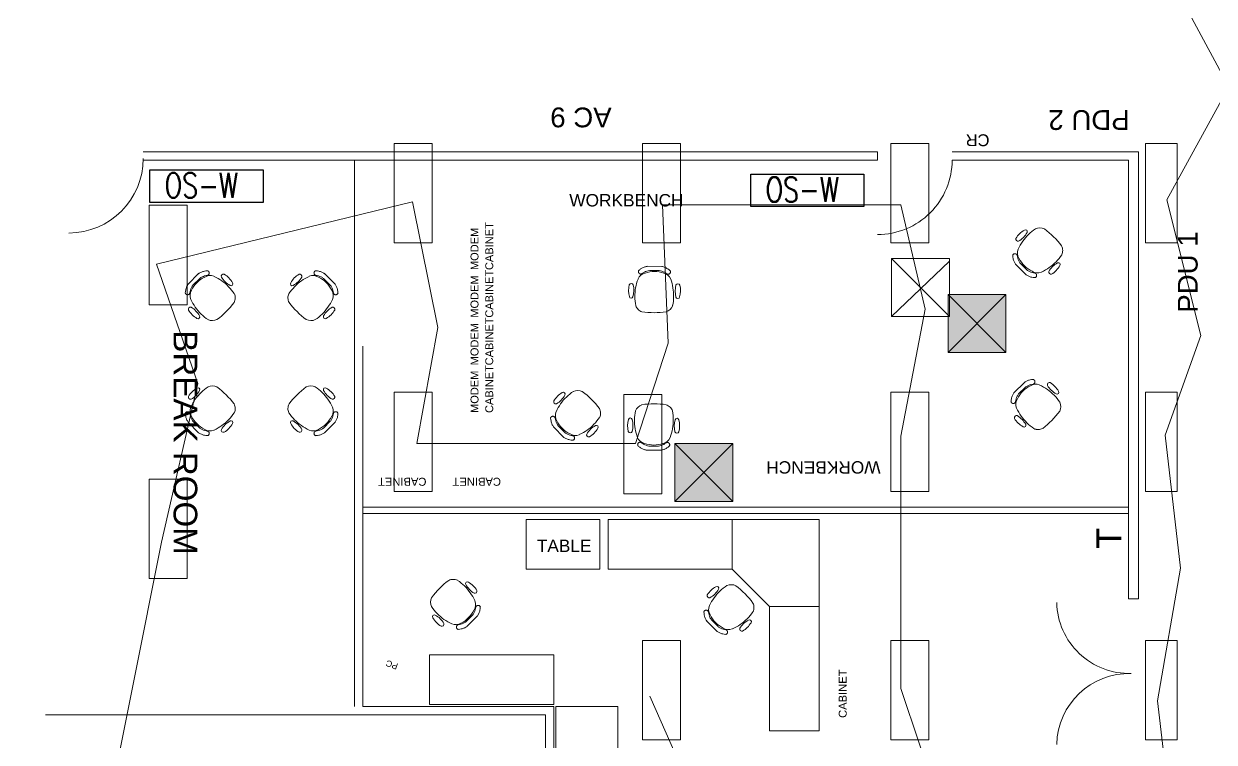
# Model space of a CAD drawing. Extents: x -6172 to 8039, y -4082 to 1639.
# Drawn here: x 275 to 850, y -727 to -381 of the extents above; entities that cross this region are included whole.
import ezdxf
from ezdxf.enums import TextEntityAlignment as Align

# ---------------------------------------------------------------- set-up
doc = ezdxf.new("R2010")
doc.units = 0
doc.header["$LTSCALE"] = 96
doc.header["$MEASUREMENT"] = 0
doc.layers.get('0').update_dxf_attribs({"linetype": 'CONTINUOUS', "lineweight": 0})
for name, color, linetype, lineweight in [('21', 7, 'CONTINUOUS', 0), ('A-ANNO-RMNA', 4, 'CONTINUOUS', 0), ('A-DOOR', 2, 'CONTINUOUS', 0), ('A-FURN-CHAR', 3, 'CONTINUOUS', 0), ('A-FURN-FILE', 3, 'CONTINUOUS', 0), ('A-FURN-PNLS', 2, 'CONTINUOUS', 0), ('A-FURN-WKSF', 3, 'CONTINUOUS', 0), ('A-GRID-COLS', 2, 'CONTINUOUS', 0), ('A-PATT-WALL', 1, 'CONTINUOUS', 0), ('A-WALL-FULL', 6, 'CONTINUOUS', 0), ('FLT-Bus 1', 10, 'CONTINUOUS', 0), ('FLT-Bus 6', 190, 'CONTINUOUS', 0), ('NTS_NOT_TO_STANDARDS', 7, 'CONTINUOUS', 0)]:
    doc.layers.add(name, color=color, linetype=linetype, lineweight=lineweight)
doc.layers.add('FLT-Occupancy-Sensor', color=160, linetype='CONTINUOUS')
doc.styles.add('ARIAL', font='ARIAL', dxfattribs={"height": 0.2})
doc.styles.add('SIM-00', font='SIMPLEX.SHX', dxfattribs={"width": 0.75})

# ---------------------------------------------------------------- blocks, each defined once
blk = doc.blocks.new('24LITE')
at = {"layer": '21', "color": 7, "linetype": 'Continuous'}
for p, q in [((1.13, 81.75), (1.13, 9.75)), ((1.13, 81.75), (28.69, 81.75)), ((28.69, 81.75), (28.69, 9.75)), ((1.13, 9.75), (28.69, 9.75))]:
    blk.add_line(p, q, dxfattribs=at)
blk = doc.blocks.new('SGRILL')
at = {"layer": '21', "color": 1, "linetype": 'Continuous'}
for p, q in [((1.5, -1.5), (43.5, -43.5)), ((1.5, -43.5), (1.5, -1.5)), ((1.5, -1.5), (43.5, -1.5)), ((1.5, -43.5), (43.5, -3.56)), ((43.5, -43.5), (43.5, -1.5)), ((1.5, -43.5), (43.5, -43.5))]:
    blk.add_line(p, q, dxfattribs=at)
blk = doc.blocks.new('ZZ000001')
at = {"layer": '21', "color": 7, "linetype": 'Continuous'}
for p, q in [((817.31, -438.42), (817.31, -486.42)), ((817.31, -438.42), (832.68, -438.42)), ((832.68, -438.42), (832.68, -486.42)), ((817.31, -486.42), (832.68, -486.42)), ((817.31, -558.43), (817.31, -606.43)), ((817.31, -558.43), (832.68, -558.43)), ((832.68, -558.43), (832.68, -606.43)), ((817.31, -606.43), (832.68, -606.43)), ((817.31, -678.43), (817.31, -726.43)), ((817.31, -678.43), (832.68, -678.43)), ((832.68, -678.43), (832.68, -726.43)), ((817.31, -726.43), (832.68, -726.43))]:
    blk.add_line(p, q, dxfattribs=at)
at = {"color": 0, "linetype": 'ByBlock', "xscale": 0.6666977108052228, "yscale": 0.6666977108052228}
for name, p in [('24LITE', (453.54, -492.92)), ('24LITE', (573.55, -492.92)), ('24LITE', (693.55, -492.92)), ('24LITE', (335.18, -522.75)), ('SGRILL', (693.55, -492.92)), ('24LITE', (453.54, -612.93)), ('24LITE', (564.56, -614.15)), ('24LITE', (693.55, -612.93)), ('24LITE', (335.18, -655.01)), ('24LITE', (573.55, -732.94)), ('24LITE', (693.55, -732.94))]:
    blk.add_blockref(name, p, dxfattribs=at)
blk = doc.blocks.new('ZZ000034')
at = {"layer": 'A-FURN-CHAR', "color": 8, "linetype": 'Continuous'}
for p, q in [((492.28, -666.08), (489.02, -669.34)), ((489.5, -671.64), (494.58, -666.57))]:
    blk.add_line(p, q, dxfattribs=at)
for centre, radius, start, end in [((505.8, -682.45), 41.53, 127.24036, 143.46819), ((482.92, -654.02), 5.14, 103.55383, 115.73765), ((482.89, -653.92), 5.04, 91.20285, 103.55164), ((482.89, -653.84), 4.96, 78.71582, 91.19739), ((482.9, -653.79), 4.91, 66.15067, 78.70628), ((471.91, -668.8), 23.4, 45.62342, 56.2042), ((471.74, -668.97), 23.64, 35.10711, 45.61741), ((489.65, -650.93), 0.891, 54.32544, 212.00854), ((498.97, -645.7), 11.58, 209.467, 238.66985), ((484.4, -660.24), 11.58, 31.33261, 60.14224), ((471.43, -669.18), 24.02, 24.70416, 35.10307), ((493.27, -654.56), 1.08, 252.89847, 18.3234), ((477.23, -659.97), 5.3, 155.17273, 203.12877), ((488.94, -661.06), 4.73, 327.16586, 23.28218), ((491.81, -649.03), 23.4, 213.79515, 224.37886), ((473.71, -666.86), 0.891, 57.99382, 215.67693), ((468.49, -676.19), 11.58, 31.33251, 60.53536), ((491.98, -648.86), 23.64, 224.38464, 234.8979), ((480.27, -657.46), 14.08, 296.79416, 333.90039), ((485.98, -661.45), 7.82, 323.63589, 333.59567), ((486.06, -661.48), 7.73, 333.58929, 343.62387), ((486.19, -661.52), 7.59, 343.61874, 353.77475), ((494.84, -662.59), 1.13, 157.71574, 169.11781), ((494.85, -662.6), 1.13, 146.37764, 157.71501), ((494.86, -662.6), 1.15, 135.11343, 146.38065), ((494.87, -662.61), 1.16, 123.90752, 135.11049), ((494.87, -662.62), 1.16, 112.75883, 123.91236), ((494.88, -662.62), 1.17, 101.6334, 112.75998), ((488.15, -662.14), 7.8, 325.379, 336.51401), ((494.88, -662.62), 1.17, 90.51227, 101.63793), ((494.88, -662.62), 1.16, 79.36513, 90.51614), ((494.88, -662.61), 1.16, 68.16862, 79.36742), ((488.22, -662.17), 7.73, 336.50476, 347.71411), ((494.88, -662.6), 1.15, 56.90656, 68.16895), ((494.89, -662.59), 1.14, 45.5741, 56.9064), ((494.89, -662.59), 1.13, 34.17455, 45.57249), ((488.36, -662.2), 7.59, 347.70718, 359.05579), ((494.9, -662.58), 1.12, 22.72691, 34.17537), ((494.9, -662.58), 1.11, 11.24356, 22.7197), ((483.03, -661.61), 11.58, 209.86012, 238.66971), ((477.35, -670.48), 1.08, 251.67894, 17.10389), ((492.2, -648.55), 24.02, 234.90218, 245.30382), ((484.03, -666.03), 4.73, 246.72017, 302.83652), ((485.56, -671.94), 1.17, 168.36661, 179.49231), ((485.56, -671.94), 1.16, 179.48662, 190.63765), ((485.55, -671.94), 1.16, 190.63425, 201.83304), ((485.56, -671.94), 1.17, 157.24023, 168.36674), ((485.56, -671.94), 1.16, 146.09047, 157.24403), ((485.54, -671.94), 1.15, 201.8329, 213.09525), ((485.53, -671.95), 1.14, 213.09717, 224.42949), ((485.55, -671.93), 1.16, 134.89117, 146.09413), ((485.52, -671.95), 1.13, 224.42915, 235.82709), ((485.54, -671.92), 1.15, 123.62402, 134.8912), ((485.54, -671.92), 1.13, 112.28632, 123.62366), ((485.53, -671.91), 1.13, 100.88582, 112.28791), ((485.14, -665.42), 7.59, 270.9465, 282.29507), ((484.46, -663.25), 7.59, 276.22778, 286.38382), ((484.42, -663.12), 7.73, 286.37839, 296.4129), ((485.11, -665.28), 7.73, 282.28796, 293.49731), ((484.38, -663.04), 7.82, 296.40652, 306.36624), ((485.08, -665.21), 7.8, 293.48849, 304.6235), ((485.52, -671.96), 1.12, 235.82832, 247.27681), ((485.52, -671.96), 1.11, 247.28123, 258.75735)]:
    blk.add_arc(centre, radius, start, end, dxfattribs=at)
blk = doc.blocks.new('ZZ000036')
at = {"layer": 'A-FURN-CHAR', "color": 8, "linetype": 'Continuous'}
for p, q in [((536.85, -578.02), (533.58, -574.76)), ((531.29, -575.24), (536.36, -580.32))]:
    blk.add_line(p, q, dxfattribs=at)
for centre, radius, start, end in [((542.96, -562.97), 5.3, 65.17273, 113.12877), ((532.45, -563.09), 1.08, 161.67894, 287.10388), ((541.31, -568.77), 11.58, 119.86011, 148.66971), ((526.74, -554.23), 11.58, 301.33252, 330.53537), ((554.06, -577.72), 23.64, 134.38464, 144.89792), ((536.07, -559.45), 0.891, 327.99382, 125.67692), ((553.9, -577.55), 23.4, 123.79514, 134.37885), ((520.48, -591.54), 41.53, 37.24035, 53.46819), ((536.9, -569.77), 4.73, 156.72018, 212.83652), ((554.38, -577.94), 24.02, 144.90218, 155.30382), ((548.91, -568.66), 5.14, 13.55383, 25.73768), ((549.01, -568.63), 5.04, 1.20285, 13.55164), ((549.09, -568.63), 4.96, 348.71582, 1.19739), ((530.96, -571.26), 1.11, 157.28123, 168.75735), ((537.51, -570.88), 7.59, 180.9465, 192.29509), ((530.96, -571.26), 1.12, 145.82832, 157.27681), ((530.97, -571.26), 1.13, 134.42915, 145.82709), ((537.65, -570.85), 7.73, 192.28798, 203.4973), ((530.98, -571.27), 1.14, 123.09715, 134.42947), ((530.98, -571.28), 1.15, 111.83289, 123.09524), ((530.99, -571.29), 1.16, 100.63425, 111.83303), ((537.72, -570.82), 7.8, 203.48851, 214.62352), ((530.99, -571.3), 1.16, 89.48662, 100.63764), ((530.99, -571.3), 1.17, 78.36661, 89.4923), ((530.99, -571.3), 1.17, 67.24023, 78.36674), ((530.99, -571.3), 1.16, 56.09049, 67.244), ((530.99, -571.29), 1.16, 44.89117, 56.0941), ((531, -571.28), 1.15, 33.62401, 44.8912), ((531.01, -571.28), 1.13, 22.28633, 33.62365), ((531.02, -571.27), 1.13, 10.88585, 22.28795), ((539.67, -570.2), 7.59, 186.2278, 196.38382), ((539.8, -570.16), 7.73, 196.37839, 206.41292), ((539.88, -570.12), 7.82, 206.40652, 216.36626), ((545.47, -566.01), 14.08, 206.79416, 243.90038), ((557.23, -584.71), 11.58, 119.46699, 148.66985), ((533.96, -557.48), 23.64, 305.10712, 315.6174), ((534.13, -557.65), 23.4, 315.62341, 326.20419), ((552, -575.39), 0.891, 324.32544, 122.00853), ((549.13, -568.64), 4.91, 336.1507, 348.70627), ((540.79, -573.89), 7.8, 235.37897, 246.51401), ((541.48, -571.72), 7.82, 233.63585, 243.59566), ((541.44, -571.8), 7.73, 243.58929, 253.62386), ((541.4, -571.93), 7.59, 253.61874, 263.77475), ((541.86, -574.68), 4.73, 237.16586, 293.28217), ((540.33, -580.58), 1.13, 67.71574, 79.11782), ((540.33, -580.59), 1.13, 56.37761, 67.715), ((540.32, -580.6), 1.15, 45.11342, 56.38064), ((540.31, -580.61), 1.16, 33.90751, 45.11047), ((540.31, -580.61), 1.16, 22.75885, 33.91235), ((540.3, -580.62), 1.17, 11.6334, 22.75997), ((540.31, -580.62), 1.16, 338.16861, 349.36746), ((540.3, -580.62), 1.17, 0.51227, 11.63793), ((540.31, -580.62), 1.16, 349.36512, 0.51615), ((533.74, -557.17), 24.02, 294.70419, 305.10309), ((548.36, -579.01), 1.08, 162.89847, 288.32339), ((542.68, -570.14), 11.58, 301.33261, 330.14224), ((540.76, -573.96), 7.73, 246.50475, 257.71411), ((540.73, -574.1), 7.59, 257.70715, 269.05576), ((540.35, -580.64), 1.11, 281.24356, 292.7197), ((540.34, -580.64), 1.12, 292.7269, 304.17538), ((540.34, -580.63), 1.13, 304.17456, 315.57254), ((540.33, -580.63), 1.14, 315.5741, 326.9064), ((540.32, -580.62), 1.15, 326.90656, 338.16895)]:
    blk.add_arc(centre, radius, start, end, dxfattribs=at)
blk = doc.blocks.new('ZZ000037')
at = {"layer": 'A-FURN-CHAR', "color": 8, "linetype": 'Continuous'}
for p, q in [((576.11, -586.45), (583.28, -586.5)), ((582.02, -584.52), (577.4, -584.49))]:
    blk.add_line(p, q, dxfattribs=at)
for centre, radius, start, end in [((593.83, -572.22), 23.4, 168.38454, 178.96823), ((575.8, -569.52), 5.3, 109.76212, 157.71815), ((579.85, -605.64), 41.53, 81.82973, 98.05758), ((584.03, -569.39), 5.14, 58.14321, 70.32703), ((584.09, -569.3), 5.04, 45.79224, 58.14102), ((584.14, -569.24), 4.96, 33.3052, 45.78677), ((584.18, -569.22), 4.91, 20.74006, 33.29569), ((565.78, -571.93), 23.4, 0.21283, 10.79359), ((578.7, -574.8), 11.58, 164.44949, 193.25909), ((568.43, -571.85), 0.891, 12.58321, 170.2663), ((558.12, -574.67), 11.58, 345.92192, 15.12475), ((594.06, -572.22), 23.64, 178.97403, 189.4873), ((565.54, -571.93), 23.64, 349.69653, 0.20682), ((601.23, -574.98), 11.58, 164.05638, 193.25923), ((590.96, -572.01), 0.891, 8.91483, 166.59792), ((580.64, -574.81), 11.58, 345.92203, 14.73163), ((568.4, -576.98), 1.08, 206.2683, 331.6933), ((594.44, -572.16), 24.02, 189.49156, 199.8932), ((576.26, -578.61), 4.73, 201.30957, 257.42587), ((583.25, -578.63), 4.73, 281.75525, 337.87158), ((565.17, -571.85), 24.02, 339.29358, 349.69247), ((590.91, -577.14), 1.08, 207.48782, 332.91281), ((573.1, -583.84), 1.14, 167.68654, 179.01886), ((573.09, -583.84), 1.13, 179.01854, 190.41647), ((573.08, -583.84), 1.12, 190.41771, 201.8662), ((573.11, -583.84), 1.15, 156.42227, 167.68463), ((573.08, -583.84), 1.11, 201.87062, 213.34671), ((573.12, -583.84), 1.16, 145.22363, 156.42241), ((577.47, -578.97), 7.59, 225.53586, 236.88443), ((573.12, -583.85), 1.16, 134.07602, 145.22702), ((573.13, -583.85), 1.17, 122.956, 134.0817), ((573.13, -583.85), 1.17, 111.82961, 122.95614), ((573.12, -583.85), 1.16, 100.67985, 111.83341), ((573.12, -583.84), 1.16, 89.48055, 100.68351), ((573.12, -583.83), 1.15, 78.21339, 89.48058), ((577.55, -578.85), 7.73, 236.87732, 248.08665), ((573.13, -583.82), 1.13, 66.87572, 78.21304), ((573.13, -583.81), 1.13, 55.4752, 66.8773), ((578.54, -576.97), 7.59, 230.81714, 240.97318), ((577.58, -578.78), 7.8, 248.07785, 259.21289), ((578.6, -576.85), 7.73, 240.96773, 251.00229), ((579.73, -569.92), 14.08, 251.38353, 288.48975), ((578.63, -576.77), 7.82, 250.9959, 260.95563), ((580.89, -576.78), 7.82, 278.22528, 288.18506), ((581.92, -578.81), 7.8, 279.96835, 291.10339), ((580.92, -576.87), 7.73, 288.17868, 298.21326), ((580.99, -576.99), 7.59, 298.20813, 308.36414), ((581.95, -578.89), 7.73, 291.09415, 302.3035), ((586.3, -583.9), 1.13, 112.30513, 123.70721), ((586.3, -583.91), 1.13, 100.96702, 112.3044), ((586.3, -583.92), 1.15, 89.7028, 100.97002), ((582.02, -579), 7.59, 302.29654, 313.64514), ((586.3, -583.93), 1.16, 78.49689, 89.69986), ((586.3, -583.94), 1.16, 67.34823, 78.50173), ((586.3, -583.94), 1.17, 56.22278, 67.3494), ((586.3, -583.94), 1.17, 45.10165, 56.22732), ((586.3, -583.94), 1.16, 33.95451, 45.10553), ((586.31, -583.94), 1.16, 22.758, 33.9568), ((586.35, -583.93), 1.11, 325.83298, 337.30911), ((586.32, -583.93), 1.15, 11.49595, 22.75833), ((586.34, -583.93), 1.12, 337.31631, 348.7648), ((586.33, -583.93), 1.14, 0.16352, 11.49578), ((586.34, -583.93), 1.13, 348.76396, 0.16191)]:
    blk.add_arc(centre, radius, start, end, dxfattribs=at)
blk = doc.blocks.new('ZZ000038')
at = {"layer": 'A-FURN-CHAR', "color": 8, "linetype": 'Continuous'}
for p, q in [((583.67, -497.77), (576.5, -497.72)), ((577.76, -499.7), (582.38, -499.73))]:
    blk.add_line(p, q, dxfattribs=at)
for centre, radius, start, end in [((573.44, -500.29), 1.13, 168.76396, 180.16191), ((573.45, -500.29), 1.14, 180.16351, 191.49579), ((573.43, -500.29), 1.12, 157.31631, 168.76479), ((573.43, -500.29), 1.11, 145.83296, 157.30911), ((577.76, -505.22), 7.59, 122.29655, 133.64516), ((577.83, -505.34), 7.73, 111.09412, 122.30348), ((577.86, -505.41), 7.8, 99.96835, 111.10339), ((578.86, -507.36), 7.73, 108.17867, 118.21324), ((580.05, -514.3), 14.08, 71.38353, 108.48975), ((578.89, -507.44), 7.82, 98.22526, 108.18504), ((581.15, -507.45), 7.82, 70.9959, 80.95563), ((582.2, -505.44), 7.8, 68.07786, 79.21289), ((581.17, -507.37), 7.73, 60.96774, 71.00227), ((582.23, -505.37), 7.73, 56.87736, 68.08665), ((582.31, -505.25), 7.59, 45.53586, 56.88443), ((586.7, -500.38), 1.11, 21.87065, 33.3467), ((586.7, -500.38), 1.12, 10.41771, 21.86617), ((586.69, -500.39), 1.13, 359.01853, 10.41648), ((568.87, -507.08), 1.08, 27.48783, 152.91281), ((594.61, -512.37), 24.02, 159.29358, 169.69249), ((576.53, -505.6), 4.73, 101.75523, 157.87158), ((573.46, -500.29), 1.15, 191.49596, 202.75833), ((573.47, -500.29), 1.16, 202.75801, 213.9568), ((573.48, -500.28), 1.16, 213.95451, 225.10553), ((573.48, -500.28), 1.17, 225.10165, 236.22731), ((573.48, -500.28), 1.17, 236.22278, 247.34937), ((573.48, -500.28), 1.16, 247.34822, 258.50174), ((573.48, -500.29), 1.16, 258.49689, 269.69986), ((573.48, -500.3), 1.15, 269.70282, 280.97003), ((573.48, -500.31), 1.13, 280.96701, 292.30438), ((573.48, -500.32), 1.13, 292.30515, 303.70724), ((578.79, -507.23), 7.59, 118.20813, 128.36414), ((583.52, -505.61), 4.73, 21.30956, 77.42587), ((581.24, -507.25), 7.59, 50.81718, 60.97318), ((586.65, -500.41), 1.13, 235.4752, 246.8773), ((586.65, -500.4), 1.13, 246.87572, 258.21304), ((586.66, -500.39), 1.15, 258.21338, 269.48056), ((586.66, -500.38), 1.16, 269.48056, 280.6835), ((586.65, -500.38), 1.16, 280.67984, 291.8334), ((586.65, -500.37), 1.17, 291.82962, 302.95612), ((586.65, -500.37), 1.17, 302.95599, 314.0817), ((586.66, -500.38), 1.16, 314.07599, 325.22702), ((586.66, -500.38), 1.16, 325.22363, 336.42242), ((586.67, -500.38), 1.15, 336.42227, 347.68463), ((586.68, -500.39), 1.14, 347.68655, 359.01886), ((565.34, -512.07), 24.02, 9.49156, 19.8932), ((579.14, -509.41), 11.58, 165.92203, 194.73163), ((558.55, -509.24), 11.58, 344.05637, 13.25923), ((594.24, -512.3), 23.64, 169.69653, 180.20682), ((565.71, -512), 23.64, 358.97403, 9.4873), ((601.66, -509.55), 11.58, 165.92192, 195.12476), ((591.38, -507.24), 1.08, 26.2683, 151.6933), ((581.08, -509.42), 11.58, 344.44949, 13.25909), ((568.82, -512.21), 0.891, 188.91483, 346.59793), ((594, -512.3), 23.4, 180.21283, 190.79359), ((575.6, -515.01), 4.91, 200.74007, 213.29567), ((583.98, -514.7), 5.3, 289.76212, 337.71817), ((565.95, -512), 23.4, 348.38452, 358.96823), ((591.35, -512.38), 0.891, 192.58321, 350.2663), ((575.64, -514.98), 4.96, 213.30521, 225.78677), ((575.69, -514.92), 5.04, 225.79224, 238.14102), ((575.75, -514.84), 5.14, 238.1432, 250.32704), ((579.93, -478.58), 41.53, 261.82974, 278.05762)]:
    blk.add_arc(centre, radius, start, end, dxfattribs=at)
blk = doc.blocks.new('ZZ000058')
at = {"layer": 'A-FURN-WKSF', "color": 8, "linetype": 'Continuous'}
for p, q in [((532.4, -770.34), (532.4, -710.34)), ((532.4, -710.34), (562.4, -710.34)), ((562.4, -710.34), (562.4, -770.34)), ((562.4, -770.34), (532.4, -770.34))]:
    blk.add_line(p, q, dxfattribs=at)
blk = doc.blocks.new('ZZ000060')
at = {"layer": 'A-FURN-WKSF', "color": 8, "linetype": 'Continuous'}
for p, q in [((557.66, -644.03), (557.66, -620.03)), ((557.66, -620.03), (617.66, -620.03)), ((617.66, -620.03), (617.66, -644.03)), ((617.66, -644.03), (557.66, -644.03))]:
    blk.add_line(p, q, dxfattribs=at)
blk = doc.blocks.new('ZZ000061')
at = {"layer": 'A-FURN-WKSF', "color": 8, "linetype": 'Continuous'}
for p, q in [((635.66, -662.03), (659.66, -662.03)), ((635.66, -722.03), (635.66, -662.03)), ((659.66, -662.03), (659.66, -722.03)), ((659.66, -722.03), (635.66, -722.03))]:
    blk.add_line(p, q, dxfattribs=at)
blk = doc.blocks.new('ZZ000062')
at = {"layer": 'A-FURN-WKSF', "color": 8, "linetype": 'Continuous'}
for p, q in [((659.66, -620.03), (617.66, -620.03)), ((617.66, -620.03), (617.66, -644.03)), ((659.66, -662.03), (659.66, -620.03)), ((635.66, -662.03), (617.66, -644.03)), ((659.66, -662.03), (635.66, -662.03))]:
    blk.add_line(p, q, dxfattribs=at)
blk = doc.blocks.new('ZZ000063')
at = {"layer": 'A-FURN-CHAR', "color": 8, "linetype": 'Continuous'}
for p, q in [((605.29, -668.87), (610.3, -674.01)), ((610.82, -671.72), (607.59, -668.42))]:
    blk.add_line(p, q, dxfattribs=at)
for centre, radius, start, end in [((615.4, -662.53), 11.58, 119.13959, 147.94917), ((601.01, -647.8), 11.58, 300.61197, 329.81485), ((628.04, -671.63), 23.64, 133.66409, 144.17738), ((610.27, -653.14), 0.891, 327.27329, 124.95643), ((627.87, -671.47), 23.4, 123.07465, 133.65836), ((617.11, -656.75), 5.3, 64.4522, 112.40821), ((594.28, -685.03), 41.53, 36.51979, 52.74769), ((606.6, -656.74), 1.08, 160.95839, 286.38339), ((628.35, -671.86), 24.02, 144.18164, 154.58328), ((623, -662.51), 5.14, 12.83333, 25.01709), ((605.02, -664.89), 1.11, 156.56071, 168.03682), ((611.57, -664.59), 7.59, 180.22595, 191.57455), ((605.02, -664.89), 1.12, 145.10779, 156.55629), ((605.03, -664.89), 1.13, 133.70863, 145.10657), ((611.71, -664.56), 7.73, 191.56744, 202.77678), ((605.03, -664.9), 1.14, 122.37666, 133.70898), ((605.04, -664.91), 1.15, 111.11237, 122.37475), ((605.04, -664.92), 1.16, 99.91372, 111.1125), ((605.04, -664.92), 1.16, 88.76609, 99.91711), ((605.04, -664.93), 1.17, 77.64607, 88.77177), ((605.04, -664.93), 1.17, 66.5197, 77.64621), ((605.04, -664.92), 1.16, 55.36993, 66.5235), ((605.05, -664.92), 1.16, 44.17064, 55.3736), ((605.06, -664.91), 1.15, 32.90348, 44.17069), ((605.07, -664.9), 1.13, 21.56578, 32.90312), ((605.07, -664.9), 1.13, 10.16529, 21.56736), ((613.74, -663.94), 7.59, 185.50726, 195.6633), ((610.97, -663.47), 4.73, 155.99965, 212.11597), ((613.87, -663.9), 7.73, 195.65785, 205.69238), ((619.59, -659.82), 14.08, 206.07362, 243.17984), ((608.35, -651.32), 23.4, 314.90289, 325.4837), ((623.22, -662.49), 4.91, 335.43021, 347.98578), ((623.1, -662.49), 5.04, 0.48235, 12.83109), ((623.18, -662.49), 4.96, 347.99529, 0.47691), ((611.78, -664.53), 7.8, 202.76797, 213.90298), ((613.95, -663.86), 7.82, 205.68599, 215.64572), ((615.53, -665.48), 7.82, 232.91533, 242.87511), ((615.49, -665.56), 7.73, 242.86871, 252.90331), ((615.87, -668.45), 4.73, 236.44533, 292.56168), ((607.97, -650.83), 24.02, 293.98367, 304.3826), ((622.32, -672.85), 1.08, 162.17792, 287.60291), ((631.11, -678.67), 11.58, 118.74648, 147.94931), ((608.19, -651.15), 23.64, 304.3866, 314.89688), ((616.75, -663.91), 11.58, 300.61209, 329.42175), ((626, -669.28), 0.891, 323.60491, 121.28804), ((614.81, -667.64), 7.8, 234.65842, 245.79349), ((614.78, -667.71), 7.73, 245.78419, 256.99353), ((614.75, -667.84), 7.59, 256.9866, 268.33524), ((615.45, -665.69), 7.59, 252.89822, 263.0542), ((614.27, -674.33), 1.13, 66.99519, 78.39732), ((614.28, -674.39), 1.11, 280.52304, 291.99921), ((614.28, -674.38), 1.12, 292.00641, 303.4549), ((614.26, -674.34), 1.13, 55.6571, 66.99448), ((614.26, -674.35), 1.15, 44.39286, 55.66011), ((614.28, -674.38), 1.13, 303.45401, 314.85196), ((614.27, -674.37), 1.14, 314.85358, 326.18591), ((614.25, -674.35), 1.16, 33.18699, 44.38994), ((614.26, -674.36), 1.15, 326.18607, 337.44846), ((614.24, -674.36), 1.16, 22.03829, 33.19182), ((614.24, -674.36), 1.17, 10.91287, 22.03944), ((614.25, -674.36), 1.16, 337.44812, 348.64691), ((614.24, -674.36), 1.16, 348.64462, 359.79565), ((614.24, -674.36), 1.17, 359.79174, 10.9174)]:
    blk.add_arc(centre, radius, start, end, dxfattribs=at)
blk = doc.blocks.new('ZZ000144')
at = {"layer": 'A-FURN-CHAR', "color": 8, "linetype": 'Continuous'}
for p, q in [((754.53, -496.72), (759.6, -501.79)), ((760.09, -499.5), (756.83, -496.23))]:
    blk.add_line(p, q, dxfattribs=at)
for centre, radius, start, end in [((764.56, -490.25), 11.58, 119.86011, 148.66971), ((749.98, -475.71), 11.58, 301.33252, 330.53537), ((777.31, -499.2), 23.64, 134.38464, 144.89792), ((759.31, -480.93), 0.891, 327.99382, 125.67692), ((777.14, -499.03), 23.4, 123.79514, 134.37885), ((766.2, -484.45), 5.3, 65.17273, 113.12877), ((743.72, -513.02), 41.53, 37.24035, 53.46819), ((755.69, -484.57), 1.08, 161.67894, 287.10388), ((777.62, -499.41), 24.02, 144.90218, 155.30382), ((772.15, -490.13), 5.14, 13.55383, 25.73768), ((754.2, -492.74), 1.11, 157.28123, 168.75735), ((754.21, -492.74), 1.12, 145.82832, 157.27681), ((760.75, -492.35), 7.59, 180.9465, 192.29509), ((754.21, -492.74), 1.13, 134.42915, 145.82709), ((760.89, -492.33), 7.73, 192.28798, 203.4973), ((754.22, -492.75), 1.14, 123.09715, 134.42947), ((754.23, -492.76), 1.15, 111.83289, 123.09524), ((754.23, -492.77), 1.16, 100.63425, 111.83303), ((754.23, -492.77), 1.16, 89.48662, 100.63764), ((754.23, -492.78), 1.17, 78.36661, 89.4923), ((754.23, -492.78), 1.17, 67.24023, 78.36674), ((754.23, -492.77), 1.16, 56.09049, 67.244), ((754.24, -492.77), 1.16, 44.89117, 56.0941), ((754.24, -492.76), 1.15, 33.62401, 44.8912), ((754.25, -492.75), 1.13, 22.28633, 33.62365), ((754.26, -492.75), 1.13, 10.88585, 22.28795), ((762.91, -491.68), 7.59, 186.2278, 196.38382), ((760.14, -491.25), 4.73, 156.72018, 212.83652), ((763.05, -491.64), 7.73, 196.37839, 206.41292), ((768.71, -487.49), 14.08, 206.79416, 243.90038), ((757.37, -479.13), 23.4, 315.62341, 326.20419), ((772.37, -490.12), 4.91, 336.1507, 348.70627), ((772.25, -490.11), 5.04, 1.20285, 13.55164), ((772.33, -490.11), 4.96, 348.71582, 1.19739), ((760.96, -492.3), 7.8, 203.48851, 214.62352), ((763.12, -491.6), 7.82, 206.40652, 216.36626), ((764.72, -493.2), 7.82, 233.63585, 243.59566), ((764.68, -493.28), 7.73, 243.58929, 253.62386), ((765.1, -496.16), 4.73, 237.16586, 293.28217), ((756.98, -478.65), 24.02, 294.70419, 305.10309), ((771.61, -500.48), 1.08, 162.89847, 288.32339), ((780.47, -506.19), 11.58, 119.46699, 148.66985), ((757.2, -478.96), 23.64, 305.10712, 315.6174), ((765.92, -491.62), 11.58, 301.33261, 330.14224), ((775.24, -496.86), 0.891, 324.32544, 122.00853), ((764.03, -495.36), 7.8, 235.37897, 246.51401), ((764, -495.43), 7.73, 246.50475, 257.71411), ((763.97, -495.57), 7.59, 257.70715, 269.05576), ((764.65, -493.41), 7.59, 253.61874, 263.77475), ((763.57, -502.06), 1.13, 67.71574, 79.11782), ((763.59, -502.12), 1.11, 281.24356, 292.7197), ((763.57, -502.07), 1.13, 56.37761, 67.715), ((763.59, -502.12), 1.12, 292.7269, 304.17538), ((763.56, -502.08), 1.15, 45.11342, 56.38064), ((763.58, -502.11), 1.13, 304.17456, 315.57254), ((763.56, -502.09), 1.16, 33.90751, 45.11047), ((763.57, -502.1), 1.14, 315.5741, 326.9064), ((763.55, -502.09), 1.16, 22.75885, 33.91235), ((763.57, -502.1), 1.15, 326.90656, 338.16895), ((763.54, -502.09), 1.17, 11.6334, 22.75997), ((763.56, -502.09), 1.16, 338.16861, 349.36746), ((763.54, -502.09), 1.17, 0.51227, 11.63793), ((763.55, -502.09), 1.16, 349.36512, 0.51615)]:
    blk.add_arc(centre, radius, start, end, dxfattribs=at)
blk = doc.blocks.new('ZZ000145')
at = {"layer": 'A-FURN-CHAR', "color": 8, "linetype": 'Continuous'}
for p, q in [((758.8, -553.76), (753.73, -558.84)), ((756.02, -559.32), (759.29, -556.06))]:
    blk.add_line(p, q, dxfattribs=at)
for centre, radius, start, end in [((768.03, -567.94), 14.08, 116.79416, 153.90038), ((763.23, -560.19), 7.8, 113.4885, 124.62352), ((763.92, -562.36), 7.82, 116.40653, 126.36626), ((763.19, -560.12), 7.73, 102.28798, 113.4973), ((763.88, -562.28), 7.73, 106.37839, 116.41293), ((763.17, -559.98), 7.59, 90.94649, 102.29508), ((763.84, -562.15), 7.59, 96.2278, 106.38382), ((764.27, -559.37), 4.73, 66.72018, 122.83651), ((762.77, -553.5), 1.13, 280.88583, 292.28793), ((762.78, -553.44), 1.11, 67.28123, 78.75735), ((762.77, -553.49), 1.13, 292.28635, 303.62366), ((762.78, -553.44), 1.12, 55.82832, 67.27681), ((762.76, -553.48), 1.15, 303.62402, 314.8912), ((762.78, -553.45), 1.13, 44.42915, 55.8271), ((762.75, -553.47), 1.16, 314.89117, 326.09412), ((762.77, -553.45), 1.14, 33.09715, 44.42947), ((762.75, -553.47), 1.16, 326.09048, 337.24402), ((762.76, -553.46), 1.15, 21.83289, 33.09524), ((762.74, -553.47), 1.17, 337.24023, 348.36676), ((762.75, -553.46), 1.16, 10.63425, 21.83303), ((762.75, -553.46), 1.16, 359.48662, 10.63764), ((762.74, -553.46), 1.17, 348.36661, 359.49231), ((756.11, -576.85), 24.02, 54.90218, 65.30382), ((770.95, -554.92), 1.08, 71.67893, 197.1039), ((779.81, -549.22), 11.58, 211.33252, 240.53535), ((756.33, -576.54), 23.64, 44.38464, 54.89791), ((765.27, -563.79), 11.58, 29.86011, 58.6697), ((753.4, -562.82), 1.11, 191.24356, 202.7197), ((759.95, -563.2), 7.59, 167.70717, 179.05577), ((753.4, -562.82), 1.12, 202.72691, 214.17537), ((753.41, -562.82), 1.13, 214.17456, 225.57251), ((760.09, -563.23), 7.73, 156.50476, 167.71411), ((760.16, -563.26), 7.8, 145.37898, 156.51402), ((753.44, -562.8), 1.15, 315.11343, 326.38065), ((753.45, -562.8), 1.13, 326.37762, 337.71503), ((753.46, -562.81), 1.13, 337.71576, 349.11783), ((762.11, -563.88), 7.59, 163.61876, 173.77475), ((759.36, -564.34), 4.73, 147.16586, 203.28218), ((762.24, -563.92), 7.73, 153.58931, 163.62386), ((762.32, -563.96), 7.82, 143.63588, 153.59567), ((756.49, -576.37), 23.4, 33.79514, 44.37885), ((774.59, -558.54), 0.891, 237.99382, 35.67691), ((771.07, -565.43), 5.3, 335.17273, 23.1288), ((753.42, -562.81), 1.14, 225.57411, 236.9064), ((753.42, -562.8), 1.15, 236.90656, 248.16895), ((753.43, -562.79), 1.16, 248.16858, 259.36743), ((753.43, -562.78), 1.16, 259.36511, 270.51614), ((753.43, -562.78), 1.17, 270.51227, 281.63794), ((753.43, -562.78), 1.17, 281.63339, 292.75998), ((753.43, -562.78), 1.16, 292.75885, 303.91235), ((753.43, -562.79), 1.16, 303.90753, 315.11047), ((776.87, -556.22), 24.02, 204.70418, 215.10307), ((742.5, -542.95), 41.53, 307.24036, 323.4682), ((755.04, -570.84), 1.08, 72.89847, 198.32341), ((763.9, -565.16), 11.58, 211.33263, 240.14224), ((749.33, -579.7), 11.58, 29.46696, 58.66984), ((776.56, -556.44), 23.64, 215.10712, 225.61739), ((758.66, -574.48), 0.891, 234.32543, 32.00853), ((776.39, -556.6), 23.4, 225.62343, 236.20419), ((765.4, -571.61), 4.91, 246.15068, 258.70627), ((765.41, -571.57), 4.96, 258.71582, 271.19739), ((765.41, -571.49), 5.04, 271.20285, 283.55164), ((765.39, -571.39), 5.14, 283.55383, 295.73767)]:
    blk.add_arc(centre, radius, start, end, dxfattribs=at)
blk = doc.blocks.new('ZZ000165')
at = {"layer": 'A-FURN-CHAR', "color": 8, "linetype": 'Continuous'}
for p, q in [((354.8, -573.02), (359.87, -578.09)), ((360.36, -575.8), (357.09, -572.53))]:
    blk.add_line(p, q, dxfattribs=at)
for centre, radius, start, end in [((364.82, -566.55), 11.58, 119.86011, 148.66971), ((350.25, -552.01), 11.58, 301.33252, 330.53537), ((359.58, -557.23), 0.891, 327.99382, 125.67692), ((377.41, -575.33), 23.4, 123.79514, 134.37885), ((366.46, -560.75), 5.3, 65.17273, 113.12877), ((343.98, -589.32), 41.53, 37.24035, 53.46819), ((355.95, -560.87), 1.08, 161.67894, 287.10388), ((377.89, -575.71), 24.02, 144.90218, 155.30382), ((377.57, -575.5), 23.64, 134.38464, 144.89792), ((354.47, -569.04), 1.11, 157.28123, 168.75735), ((361.02, -568.65), 7.59, 180.9465, 192.29509), ((354.47, -569.04), 1.12, 145.82832, 157.27681), ((354.48, -569.04), 1.13, 134.42915, 145.82709), ((354.49, -569.05), 1.14, 123.09715, 134.42947), ((354.49, -569.06), 1.15, 111.83289, 123.09524), ((354.5, -569.07), 1.16, 100.63425, 111.83303), ((354.5, -569.07), 1.16, 89.48662, 100.63764), ((354.5, -569.08), 1.17, 78.36661, 89.4923), ((354.5, -569.08), 1.17, 67.24023, 78.36674), ((354.5, -569.07), 1.16, 56.09049, 67.244), ((354.5, -569.07), 1.16, 44.89117, 56.0941), ((354.51, -569.06), 1.15, 33.62401, 44.8912), ((354.52, -569.05), 1.13, 22.28633, 33.62365), ((354.53, -569.05), 1.13, 10.88585, 22.28795), ((363.18, -567.98), 7.59, 186.2278, 196.38382), ((360.41, -567.55), 4.73, 156.72018, 212.83652), ((357.63, -555.43), 23.4, 315.62341, 326.20419), ((372.42, -566.43), 5.14, 13.55383, 25.73768), ((372.64, -566.42), 4.91, 336.1507, 348.70627), ((372.52, -566.41), 5.04, 1.20285, 13.55164), ((372.6, -566.41), 4.96, 348.71582, 1.19739), ((361.16, -568.63), 7.73, 192.28798, 203.4973), ((361.23, -568.6), 7.8, 203.48851, 214.62352), ((363.31, -567.94), 7.73, 196.37839, 206.41292), ((363.39, -567.9), 7.82, 206.40652, 216.36626), ((368.98, -563.79), 14.08, 206.79416, 243.90038), ((357.25, -554.95), 24.02, 294.70419, 305.10309), ((380.73, -582.49), 11.58, 119.46699, 148.66985), ((357.47, -555.26), 23.64, 305.10712, 315.6174), ((366.19, -567.92), 11.58, 301.33261, 330.14224), ((375.51, -573.16), 0.891, 324.32544, 122.00853), ((364.29, -571.66), 7.8, 235.37897, 246.51401), ((364.99, -569.5), 7.82, 233.63585, 243.59566), ((364.26, -571.73), 7.73, 246.50475, 257.71411), ((364.95, -569.58), 7.73, 243.58932, 253.62386), ((364.24, -571.87), 7.59, 257.70715, 269.05576), ((364.91, -569.71), 7.59, 253.61874, 263.77475), ((365.37, -572.46), 4.73, 237.16586, 293.28217), ((363.84, -578.36), 1.13, 67.71574, 79.11782), ((363.85, -578.42), 1.11, 281.24356, 292.7197), ((363.83, -578.37), 1.13, 56.37761, 67.715), ((363.85, -578.42), 1.12, 292.7269, 304.17538), ((363.83, -578.38), 1.15, 45.11342, 56.38064), ((363.85, -578.41), 1.13, 304.17456, 315.57254), ((363.82, -578.39), 1.16, 33.90751, 45.11047), ((363.84, -578.4), 1.14, 315.5741, 326.9064), ((363.82, -578.39), 1.16, 22.75885, 33.91235), ((363.83, -578.4), 1.15, 326.90656, 338.16895), ((363.81, -578.39), 1.17, 11.6334, 22.75997), ((363.82, -578.39), 1.16, 338.16861, 349.36746), ((363.81, -578.39), 1.17, 0.51227, 11.63793), ((363.82, -578.39), 1.16, 349.36512, 0.51615), ((371.87, -576.79), 1.08, 162.89847, 288.32339)]:
    blk.add_arc(centre, radius, start, end, dxfattribs=at)
blk = doc.blocks.new('ZZ000166')
at = {"layer": 'A-FURN-CHAR', "color": 8, "linetype": 'Continuous'}
for p, q in [((420.21, -575.8), (423.48, -572.53)), ((425.77, -573.02), (420.7, -578.09))]:
    blk.add_line(p, q, dxfattribs=at)
for centre, radius, start, end in [((436.59, -589.32), 41.53, 126.53181, 142.75966), ((414.11, -560.75), 5.3, 66.87122, 114.82727), ((403.16, -575.33), 23.4, 45.62115, 56.20486), ((421, -557.23), 0.891, 54.32309, 212.00618), ((430.32, -552.01), 11.58, 209.46463, 238.6675), ((415.75, -566.55), 11.58, 31.33029, 60.13989), ((403, -575.5), 23.64, 35.10209, 45.61536), ((402.68, -575.71), 24.02, 24.69618, 35.09782), ((424.62, -560.87), 1.08, 252.89611, 18.32106), ((408.05, -566.41), 5.04, 166.44835, 178.79713), ((407.97, -566.41), 4.96, 178.8026, 191.28418), ((407.93, -566.42), 4.91, 191.29373, 203.84932), ((408.15, -566.43), 5.14, 154.26233, 166.44617), ((422.94, -555.43), 23.4, 213.79579, 224.37657), ((420.16, -567.55), 4.73, 327.16348, 23.27982), ((417.39, -567.98), 7.59, 343.61615, 353.77219), ((426.04, -569.05), 1.13, 157.71207, 169.11415), ((426.05, -569.05), 1.13, 146.37634, 157.71367), ((426.06, -569.06), 1.15, 135.10881, 146.37599), ((426.07, -569.07), 1.16, 123.9059, 135.10883), ((426.07, -569.07), 1.16, 112.756, 123.90951), ((426.07, -569.08), 1.17, 101.63326, 112.75977), ((426.07, -569.08), 1.17, 90.5077, 101.63339), ((426.07, -569.07), 1.16, 79.36236, 90.51338), ((426.08, -569.07), 1.16, 68.16697, 79.36575), ((426.08, -569.06), 1.15, 56.90476, 68.16711), ((426.08, -569.05), 1.14, 45.57053, 56.90285), ((426.09, -569.04), 1.13, 34.17291, 45.57085), ((419.55, -568.65), 7.59, 347.7049, 359.0535), ((426.1, -569.04), 1.12, 22.72319, 34.17168), ((426.1, -569.04), 1.11, 11.24265, 22.71876), ((405.06, -573.16), 0.891, 57.99147, 215.67456), ((414.38, -567.92), 11.58, 209.85776, 238.66739), ((399.84, -582.49), 11.58, 31.33016, 60.53301), ((423.1, -555.26), 23.64, 224.38258, 234.89288), ((423.32, -554.95), 24.02, 234.89693, 245.29581), ((411.59, -563.79), 14.08, 296.09964, 333.20584), ((417.18, -567.9), 7.82, 323.63373, 333.59348), ((417.26, -567.94), 7.73, 333.58707, 343.62161), ((419.34, -568.6), 7.8, 325.37646, 336.51147), ((419.42, -568.63), 7.73, 336.50269, 347.71201), ((408.7, -576.79), 1.08, 251.6766, 17.10153), ((415.2, -572.46), 4.73, 246.71782, 302.83414), ((416.76, -578.39), 1.17, 168.36206, 179.48773), ((416.75, -578.39), 1.16, 179.48384, 190.63487), ((416.75, -578.39), 1.16, 190.63255, 201.83138), ((416.76, -578.39), 1.17, 157.24004, 168.36659), ((416.74, -578.4), 1.15, 201.83105, 213.09343), ((416.75, -578.39), 1.16, 146.08765, 157.24117), ((416.73, -578.4), 1.14, 213.0936, 224.42589), ((416.75, -578.39), 1.16, 134.88953, 146.09248), ((416.72, -578.41), 1.13, 224.42744, 235.82545), ((416.74, -578.38), 1.15, 123.61936, 134.88658), ((416.72, -578.42), 1.12, 235.82463, 247.27309), ((416.74, -578.37), 1.13, 112.285, 123.62239), ((416.72, -578.42), 1.11, 247.2803, 258.75644), ((416.73, -578.36), 1.13, 100.88217, 112.28426), ((416.33, -571.87), 7.59, 270.94424, 282.29285), ((415.66, -569.71), 7.59, 276.22525, 286.38126), ((415.62, -569.58), 7.73, 286.37613, 296.41068), ((416.31, -571.73), 7.73, 282.28589, 293.49524), ((415.58, -569.5), 7.82, 296.40433, 306.36414), ((416.28, -571.66), 7.8, 293.48599, 304.62103)]:
    blk.add_arc(centre, radius, start, end, dxfattribs=at)
blk = doc.blocks.new('ZZ000167')
at = {"layer": 'A-FURN-CHAR', "color": 8, "linetype": 'Continuous'}
for p, q in [((420.21, -503.56), (423.48, -506.82)), ((425.77, -506.33), (420.7, -501.26))]:
    blk.add_line(p, q, dxfattribs=at)
for centre, radius, start, end in [((416.73, -500.95), 1.14, 135.57411, 146.9064), ((416.72, -500.95), 1.13, 124.17455, 135.57254), ((416.72, -500.94), 1.12, 112.72691, 124.17537), ((416.72, -500.94), 1.11, 101.24356, 112.7197), ((416.33, -507.48), 7.59, 77.70716, 89.05577), ((416.31, -507.62), 7.73, 66.50475, 77.7141), ((405.06, -506.19), 0.891, 144.32544, 302.00854), ((414.38, -511.44), 11.58, 121.33261, 150.14224), ((399.84, -496.87), 11.58, 299.46698, 328.66986), ((423.1, -524.09), 23.64, 125.10712, 135.6174), ((408.7, -502.57), 1.08, 342.89847, 108.3234), ((423.32, -524.41), 24.02, 114.70419, 125.10307), ((415.2, -506.89), 4.73, 57.16586, 113.28218), ((416.75, -500.96), 1.16, 169.36513, 180.51614), ((416.76, -500.96), 1.17, 180.51227, 191.63794), ((416.75, -500.96), 1.16, 158.16861, 169.36745), ((416.76, -500.96), 1.17, 191.63341, 202.75996), ((416.74, -500.96), 1.15, 146.90657, 158.16895), ((416.75, -500.97), 1.16, 202.75883, 213.91234), ((416.75, -500.97), 1.16, 213.90752, 225.11047), ((416.74, -500.98), 1.15, 225.11342, 236.38063), ((416.74, -500.98), 1.13, 236.37761, 247.71501), ((416.73, -500.99), 1.13, 247.71574, 259.11783), ((415.66, -509.65), 7.59, 73.61875, 83.77475), ((411.59, -515.57), 14.08, 26.79417, 63.90038), ((415.62, -509.78), 7.73, 63.58933, 73.62386), ((415.58, -509.86), 7.82, 53.63585, 63.59566), ((416.28, -507.69), 7.8, 55.37897, 66.51402), ((407.93, -512.94), 4.91, 156.15068, 168.70625), ((422.94, -523.93), 23.4, 135.62341, 146.20421), ((417.18, -511.45), 7.82, 26.40654, 36.36627), ((420.16, -511.81), 4.73, 336.72018, 32.83652), ((417.26, -511.42), 7.73, 16.3784, 26.41293), ((417.39, -511.38), 7.59, 6.22781, 16.38384), ((426.04, -510.3), 1.13, 190.88585, 202.28793), ((426.05, -510.3), 1.13, 202.28633, 213.62364), ((426.06, -510.3), 1.15, 213.62401, 224.89119), ((426.07, -510.29), 1.16, 224.89116, 236.0941), ((426.07, -510.28), 1.16, 236.09048, 247.244), ((426.07, -510.28), 1.17, 247.24022, 258.36673), ((419.34, -510.76), 7.8, 23.48852, 34.62353), ((426.07, -510.28), 1.17, 258.36661, 269.49231), ((426.07, -510.28), 1.16, 269.4866, 280.63763), ((426.08, -510.29), 1.16, 280.63425, 291.83304), ((419.42, -510.73), 7.73, 12.28799, 23.49732), ((426.08, -510.3), 1.15, 291.83289, 303.09525), ((426.08, -510.31), 1.14, 303.09717, 314.42947), ((426.09, -510.31), 1.13, 314.42914, 325.82709), ((419.55, -510.7), 7.59, 0.94652, 12.2951), ((426.1, -510.32), 1.12, 325.82834, 337.27682), ((426.1, -510.32), 1.11, 337.28125, 348.75735), ((407.97, -512.95), 4.96, 168.71582, 181.19739), ((408.05, -512.95), 5.04, 181.20285, 193.55165), ((408.15, -512.92), 5.14, 193.55383, 205.73767), ((436.59, -490.04), 41.53, 217.24034, 233.46819), ((403, -503.86), 23.64, 314.38464, 324.89792), ((430.32, -527.35), 11.58, 121.3325, 150.53535), ((402.68, -503.64), 24.02, 324.90219, 335.30383), ((424.62, -518.49), 1.08, 341.67894, 107.10389), ((403.16, -504.03), 23.4, 303.79514, 314.37885), ((421, -522.13), 0.891, 147.99382, 305.67691), ((415.75, -512.81), 11.58, 299.86011, 328.66971), ((414.11, -518.6), 5.3, 245.17273, 293.12878)]:
    blk.add_arc(centre, radius, start, end, dxfattribs=at)
blk = doc.blocks.new('ZZ000168')
at = {"layer": 'A-FURN-CHAR', "color": 8, "linetype": 'Continuous'}
for p, q in [((354.8, -506.33), (359.87, -501.26)), ((360.36, -503.56), (357.09, -506.82))]:
    blk.add_line(p, q, dxfattribs=at)
for centre, radius, start, end in [((364.26, -507.62), 7.73, 102.2859, 113.49525), ((364.24, -507.48), 7.59, 90.94424, 102.29284), ((363.85, -500.94), 1.11, 67.2803, 78.75645), ((363.85, -500.94), 1.12, 55.82463, 67.27309), ((363.85, -500.95), 1.13, 44.42745, 55.82545), ((363.84, -500.95), 1.14, 33.09359, 44.42589), ((368.98, -515.57), 14.08, 116.09962, 153.20584), ((364.29, -507.69), 7.8, 113.48599, 124.62103), ((364.99, -509.86), 7.82, 116.40434, 126.36414), ((364.95, -509.78), 7.73, 106.37614, 116.41067), ((364.91, -509.65), 7.59, 96.22526, 106.38126), ((365.37, -506.89), 4.73, 66.71783, 122.83414), ((363.84, -500.99), 1.13, 280.88217, 292.28427), ((363.83, -500.98), 1.13, 292.285, 303.62241), ((363.83, -500.98), 1.15, 303.61935, 314.8866), ((363.82, -500.97), 1.16, 314.88953, 326.0925), ((363.82, -500.97), 1.16, 326.08765, 337.24115), ((363.83, -500.96), 1.15, 21.83105, 33.09343), ((363.81, -500.96), 1.17, 337.24005, 348.36661), ((363.82, -500.96), 1.16, 10.63255, 21.83138), ((363.81, -500.96), 1.17, 348.36209, 359.48773), ((363.82, -500.96), 1.16, 359.48385, 10.63488), ((357.25, -524.41), 24.02, 54.89692, 65.29581), ((371.87, -502.57), 1.08, 71.6766, 197.10153), ((380.73, -496.87), 11.58, 211.33015, 240.533), ((357.47, -524.09), 23.64, 44.38259, 54.89288), ((366.19, -511.44), 11.58, 29.85775, 58.66739), ((375.51, -506.19), 0.891, 237.99147, 35.67456), ((354.47, -510.32), 1.11, 191.24265, 202.71877), ((361.02, -510.7), 7.59, 167.70491, 179.0535), ((354.47, -510.32), 1.12, 202.72319, 214.17168), ((354.48, -510.31), 1.13, 214.1729, 225.57085), ((361.16, -510.73), 7.73, 156.50269, 167.71202), ((354.49, -510.31), 1.14, 225.57053, 236.90285), ((354.49, -510.3), 1.15, 236.90475, 248.16711), ((361.23, -510.76), 7.8, 145.37648, 156.51149), ((354.5, -510.29), 1.16, 248.16698, 259.36575), ((354.5, -510.28), 1.16, 259.36237, 270.5134), ((354.5, -510.28), 1.17, 270.50769, 281.63339), ((354.5, -510.28), 1.17, 281.63327, 292.75977), ((354.5, -510.28), 1.16, 292.75601, 303.90952), ((354.5, -510.29), 1.16, 303.90591, 315.10883), ((354.51, -510.3), 1.15, 315.1088, 326.37601), ((354.52, -510.3), 1.13, 326.37634, 337.71368), ((354.53, -510.3), 1.13, 337.71207, 349.11417), ((363.18, -511.38), 7.59, 163.61617, 173.7722), ((360.41, -511.81), 4.73, 147.16347, 203.27982), ((363.31, -511.42), 7.73, 153.58708, 163.62161), ((363.39, -511.45), 7.82, 143.63374, 153.59348), ((357.63, -523.93), 23.4, 33.79579, 44.37658), ((372.64, -512.94), 4.91, 11.29373, 23.84932), ((355.95, -518.49), 1.08, 72.89612, 198.32106), ((377.89, -503.64), 24.02, 204.69618, 215.09782), ((350.25, -527.35), 11.58, 29.46463, 58.66749), ((377.57, -503.86), 23.64, 215.10208, 225.61536), ((343.98, -490.04), 41.53, 306.5318, 322.75967), ((372.42, -512.92), 5.14, 334.26233, 346.4462), ((372.52, -512.95), 5.04, 346.44836, 358.79715), ((372.6, -512.95), 4.96, 358.80261, 11.28418), ((364.82, -512.81), 11.58, 211.33029, 240.13989), ((359.58, -522.13), 0.891, 234.32308, 32.00618), ((377.41, -504.03), 23.4, 225.62114, 236.20485), ((366.46, -518.6), 5.3, 246.87123, 294.82727)]:
    blk.add_arc(centre, radius, start, end, dxfattribs=at)
blk = doc.blocks.new('FLT-Occupancy Sensor Wall Mount')
at = {"layer": 'FLT-Occupancy-Sensor'}
blk.add_lwpolyline([(0, 0), (54.64, 0), (54.64, -15.71), (0, -15.71)], close=True, dxfattribs=at)
at = {"layer": 'FLT-Occupancy-Sensor', "insert": (7.08, -1.46), "char_height": 12, "width": 54.6376, "attachment_point": 1, "style": 'SIM-00'}
blk.add_mtext('OS-W', dxfattribs=at)

msp = doc.modelspace()

# ---------------------------------------------------------------- linework, layer by layer
at = {"layer": 'A-DOOR', "const_width": 0.00174}
for points in [[(275.18, -443.81), (276.94, -443.81), (276.94, -395.82), (275.18, -395.82)], [(297.1, -445.63), (297.1, -481.63), (298.85, -481.63), (298.85, -445.63), (297.1, -445.63)], [(687.89, -446.38), (687.89, -482.38), (689.64, -482.38), (689.64, -446.38), (687.89, -446.38)], [(810.39, -658.33), (774.39, -658.33), (774.39, -660.1), (810.39, -660.1), (810.39, -658.33)]]:
    msp.add_lwpolyline(points, dxfattribs=at)
at = {"layer": 'A-DOOR'}
for centre, radius, start, end in [((297.1, -445.63), 36, 270, 0), ((687.89, -446.38), 36, 269.9994, 0), ((809.51, -659.22), 35.12, 181.4391, 271.44229), ((809.51, -729.45), 35.13, 88.55779, 178.55757)]:
    msp.add_arc(centre, radius, start, end, dxfattribs=at)
at = {"layer": 'A-FURN-FILE', "const_width": 0.00174}
for points in [[(440.16, -595.1), (476.16, -595.1), (476.16, -613.1), (440.16, -613.1), (440.16, -595.1)], [(476.16, -595.1), (512.16, -595.1), (512.16, -613.1), (476.16, -613.1), (476.16, -595.1)], [(677.66, -686.03), (677.66, -722.03), (659.66, -722.03), (659.66, -686.03), (677.66, -686.03)]]:
    msp.add_lwpolyline(points, dxfattribs=at)
at = {"layer": 'A-FURN-PNLS', "const_width": 0.00174}
for points in [[(770.14, -449.38), (770.14, -447.38), (734.14, -447.38), (734.14, -449.38)], [(770.14, -449.38), (770.14, -447.38), (806.14, -447.38), (806.14, -449.38)], [(734.14, -449.38), (734.14, -473.38), (732.14, -473.38), (732.14, -449.38), (734.14, -449.38)], [(806.14, -449.38), (808.14, -449.38), (808.14, -485.38), (806.14, -485.38)], [(806.14, -485.38), (808.14, -485.38), (808.14, -533.38), (806.14, -533.38)], [(806.14, -569.38), (808.14, -569.38), (808.14, -533.38), (806.14, -533.38)], [(806.14, -569.38), (808.14, -569.38), (808.14, -605.38), (806.14, -605.38)], [(722.14, -581.38), (722.14, -605.38), (720.14, -605.38), (720.14, -581.38), (722.14, -581.38)], [(770.14, -605.38), (770.14, -607.38), (722.14, -607.38), (722.14, -605.38)], [(806.14, -605.38), (806.14, -607.38), (770.14, -607.38), (770.14, -605.38)], [(442.16, -656.02), (440.16, -656.02), (440.16, -620.02), (442.16, -620.02)], [(442.16, -620.02), (442.16, -618.02), (478.16, -618.02), (478.16, -620.02)], [(514.16, -620.02), (514.16, -618.02), (478.16, -618.02), (478.16, -620.02)], [(516.16, -620.03), (516.16, -644.03), (514.16, -644.03), (514.16, -620.03), (516.16, -620.03)], [(442.16, -704.02), (440.16, -704.02), (440.16, -656.02), (442.16, -656.02)], [(442.16, -706.02), (466.16, -706.02), (466.16, -704.02), (442.16, -704.02), (442.16, -706.02)]]:
    msp.add_lwpolyline(points, dxfattribs=at)
at = {"layer": 'A-FURN-WKSF'}
for p, q in [((518.16, -644.03), (518.16, -620.03)), ((518.16, -620.03), (553.66, -620.03)), ((553.66, -620.03), (553.66, -644.03)), ((553.66, -644.03), (518.16, -644.03)), ((471.4, -685.34), (531.4, -685.34)), ((471.4, -709.34), (471.4, -685.34)), ((531.4, -709.34), (531.4, -685.34)), ((531.4, -709.34), (471.4, -709.34))]:
    msp.add_line(p, q, dxfattribs=at)
at = {"layer": 'A-FURN-WKSF', "const_width": 0.00174}
for points in [[(734.14, -473.38), (770.14, -473.38), (770.14, -449.38), (734.14, -449.38), (734.14, -473.38)], [(782.14, -485.38), (806.14, -485.38), (806.14, -449.38), (770.14, -449.38), (770.14, -473.38), (782.14, -485.38)], [(782.14, -485.38), (782.14, -533.38), (806.14, -533.38), (806.14, -485.38), (782.14, -485.38)], [(782.14, -533.38), (782.14, -569.38), (806.14, -569.38), (806.14, -533.38), (782.14, -533.38)], [(770.14, -581.38), (770.14, -605.38), (806.14, -605.38), (806.14, -569.38), (782.14, -569.38), (770.14, -581.38)], [(770.14, -581.38), (722.14, -581.38), (722.14, -605.38), (770.14, -605.38), (770.14, -581.38)], [(478.16, -644.03), (478.16, -620.02), (442.16, -620.02), (442.16, -656.02), (466.16, -656.02), (478.16, -644.03)], [(478.16, -644.03), (514.16, -644.03), (514.16, -620.02), (478.16, -620.02), (478.16, -644.03)], [(466.16, -704.02), (466.16, -656.02), (442.16, -656.02), (442.16, -704.02), (466.16, -704.02)]]:
    msp.add_lwpolyline(points, dxfattribs=at)
at = {"layer": 'A-GRID-COLS'}
for p, q in [((721.89, -539.33), (721.89, -511.33)), ((721.89, -511.33), (749.89, -511.33)), ((721.89, -539.33), (749.89, -511.33)), ((721.89, -511.33), (749.89, -539.33)), ((749.89, -511.33), (749.89, -539.33)), ((736.84, -525.33), (736.84, -525.33)), ((736.84, -525.33), (736.84, -525.33)), ((736.84, -525.33), (736.84, -525.33)), ((749.89, -539.33), (721.89, -539.33)), ((589.89, -611.33), (589.89, -583.33)), ((589.89, -583.33), (617.89, -583.33)), ((589.89, -611.33), (617.89, -583.33)), ((589.89, -583.33), (617.89, -611.33)), ((617.89, -583.33), (617.89, -611.33)), ((617.89, -611.33), (589.89, -611.33))]:
    msp.add_line(p, q, dxfattribs=at)
at = {"layer": 'A-GRID-COLS', "const_width": 0.00174}
msp.add_lwpolyline([(605.91, -596.39), (605.91, -596.39)], dxfattribs=at)
msp.add_lwpolyline([(605.91, -596.39), (605.91, -596.39)], dxfattribs=at)
at = {"layer": 'A-PATT-WALL'}
for points in [[(721.89, -511.33), (749.89, -511.33), (721.89, -539.33), (749.89, -539.33)], [(589.89, -583.33), (617.89, -583.33), (589.89, -611.33), (617.89, -611.33)]]:
    msp.add_solid(points, dxfattribs=at)
at = {"layer": 'A-WALL-FULL'}
for p, q in [((687.89, -442.37), (333.1, -442.37)), ((687.89, -442.37), (687.89, -446.38)), ((813.89, -442.37), (723.89, -442.37)), ((813.89, -658.33), (813.89, -442.37)), ((333.1, -446.38), (687.89, -446.38)), ((435.16, -710.34), (435.16, -446.38)), ((723.89, -446.38), (809.14, -446.38)), ((809.14, -658.33), (809.14, -446.38)), ((439.16, -710.34), (439.16, -536.35)), ((809.14, -614.07), (439.16, -614.07)), ((439.16, -617.07), (809.14, -617.08)), ((809.14, -658.33), (813.89, -658.33)), ((439.16, -710.34), (531.4, -710.34)), ((531.4, -710.34), (531.4, -1047.33)), ((527.4, -714.34), (285.9, -714.34)), ((527.4, -1047.33), (527.4, -714.34))]:
    msp.add_line(p, q, dxfattribs=at)
at = {"layer": 'A-WALL-FULL', "const_width": 0.00174}
for points in [[(276.94, -442.37), (276.94, -446.38)], [(297.1, -442.37), (276.94, -442.37)], [(297.1, -446.38), (297.1, -442.37)], [(333.1, -442.37), (333.1, -446.38)], [(723.89, -442.37), (723.89, -446.38)], [(276.94, -446.38), (297.1, -446.38)], [(285.9, -714.34), (285.9, -446.38)], [(289.9, -446.38), (289.9, -710.34), (435.16, -710.34)], [(439.16, -536.35), (439.16, -446.38)]]:
    msp.add_lwpolyline(points, dxfattribs=at)
at = {"layer": 'FLT-Bus 1'}
msp.add_lwpolyline([(820.65, -342.45), (857.6, -411.05), (827.68, -465.57), (844.07, -531.15), (826.78, -579.28), (834.19, -643.44), (823.08, -707.6), (830.74, -772.02), (820.93, -821.08), (841.65, -887.59), (827.47, -935.56), (904, -977.3)], dxfattribs=at)
at = {"layer": 'FLT-Bus 6'}
msp.add_lwpolyline([(315.02, -765.6), (341.91, -630.84), (359.54, -554.3), (339.48, -496.6), (463.19, -466.64), (475.47, -527.31), (465.24, -583.21), (570.95, -583.21), (586.64, -534.81), (583.91, -468), (699.18, -468), (710.78, -518.45), (699.18, -579.8), (699.18, -701.5), (717.48, -756.26), (696.51, -825.21), (710.86, -881.48), (700.04, -940.96), (579.93, -940.96), (592.92, -887.97), (579.93, -829.58), (602.66, -761.44), (577.77, -705.21)], dxfattribs=at)

# ---------------------------------------------------------------- block references
for name in ['ZZ000001', 'ZZ000144', 'ZZ000168', 'ZZ000167', 'ZZ000038', 'ZZ000165', 'ZZ000166', 'ZZ000036', 'ZZ000145', 'ZZ000037', 'ZZ000060', 'ZZ000062', 'ZZ000034', 'ZZ000063', 'ZZ000061', 'ZZ000058']:
    msp.add_blockref(name, (0, 0))
at = {"layer": 'FLT-Occupancy-Sensor'}
for p in [(336.34, -451.12), (626.64, -453.19)]:
    msp.add_blockref('FLT-Occupancy Sensor Wall Mount', p, dxfattribs=at)

# ---------------------------------------------------------------- texts
at = {"layer": 'A-ANNO-RMNA', "style": 'ARIAL'}
msp.add_text('BREAK ROOM', height=11.453, rotation=270, dxfattribs=at).set_placement((347.75, -582.82), align=Align.CENTER)
at = {"layer": 'NTS_NOT_TO_STANDARDS', "style": 'ARIAL'}
for s, height, rotation, p in [('AC 9', 9.544, 180.00217, (559.4, -421.04)), ('PDU 2', 9.544, 180.00217, (809.67, -422.31)), ('CR', 5.727, 180, (741.95, -433.97)), ('CABINET', 3.818, 90, (502.16, -499.53)), ('MODEM ', 3.818, 90, (495.05, -499.53)), ('PDU 1', 9.544, 90.00217, (842.48, -520.13)), ('CABINET', 3.818, 90, (502.16, -522.53)), ('MODEM ', 3.818, 90, (495.05, -522.53)), ('CABINET', 3.818, 90, (502.16, -545.53)), ('MODEM ', 3.818, 90, (495.05, -545.53)), ('CABINET', 3.818, 90, (502.16, -568.53)), ('MODEM ', 3.818, 90, (495.05, -568.53)), ('WORKBENCH', 5.979, 180, (689.32, -591.82)), ('T', 11.93, 90, (805.55, -634.17))]:
    msp.add_text(s, height=height, rotation=rotation, dxfattribs=at).set_placement(p)
for s, height, p in [('WORKBENCH', 5.979, (538.92, -468.81)), ('TABLE', 5.965, (523.23, -635.66))]:
    msp.add_text(s, height=height, dxfattribs=at).set_placement(p)
for s, height, rotation, p in [('CABINET', 3.865, 180, (458.23, -599.81)), ('CABINET', 3.865, 180, (494.23, -599.81)), ('PC', 3.008, 160, (453.73, -688.72)), ('CABINET', 3.865, 90, (672.95, -704.09))]:
    msp.add_text(s, height=height, rotation=rotation, dxfattribs=at).set_placement(p, align=Align.CENTER)

doc.saveas('drawing.dxf')
